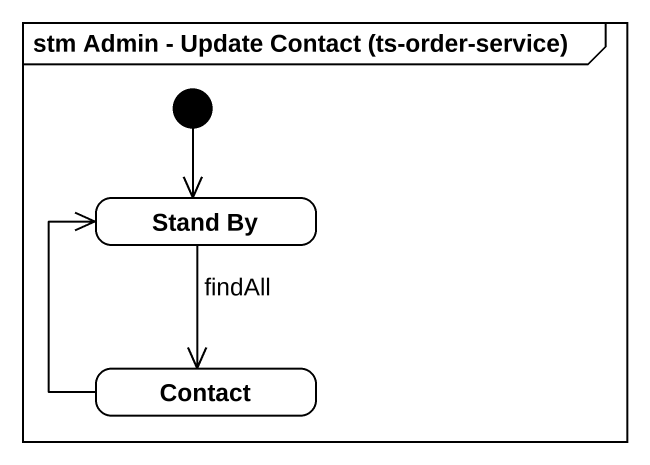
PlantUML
@startuml
mainframe stm Admin - Update Contact (ts-order-service)
hide empty description
state "Stand By" as Stand_By
state Contact
[*] --> Stand_By
Stand_By --> Contact : findAll
Contact -up-> Stand_By
@enduml
